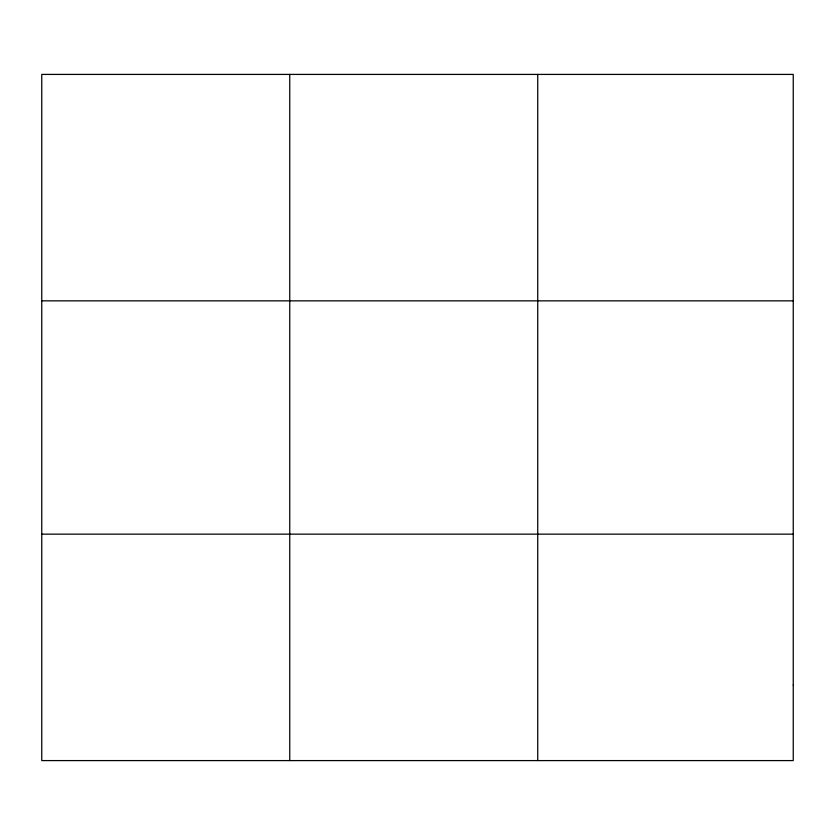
<?xml version="1.0" encoding="UTF-8"?>
<svg xmlns="http://www.w3.org/2000/svg" width="835" height="835" viewBox="0 0 835 835"><rect width="100%" height="100%" fill="white"/><g stroke="black" fill="none" stroke-linecap="round" stroke-linejoin="round"><path stroke-width="1.25" d="M289.745 760.591L289.745 74.409M537.74 760.591L537.74 74.409M41.75 300.851L793.25 300.851M41.75 534.149L793.25 534.149M793.25 685.117L793.25 760.591L41.75 760.591L41.75 74.409L793.25 74.409L793.25 685.117"/></g></svg>
